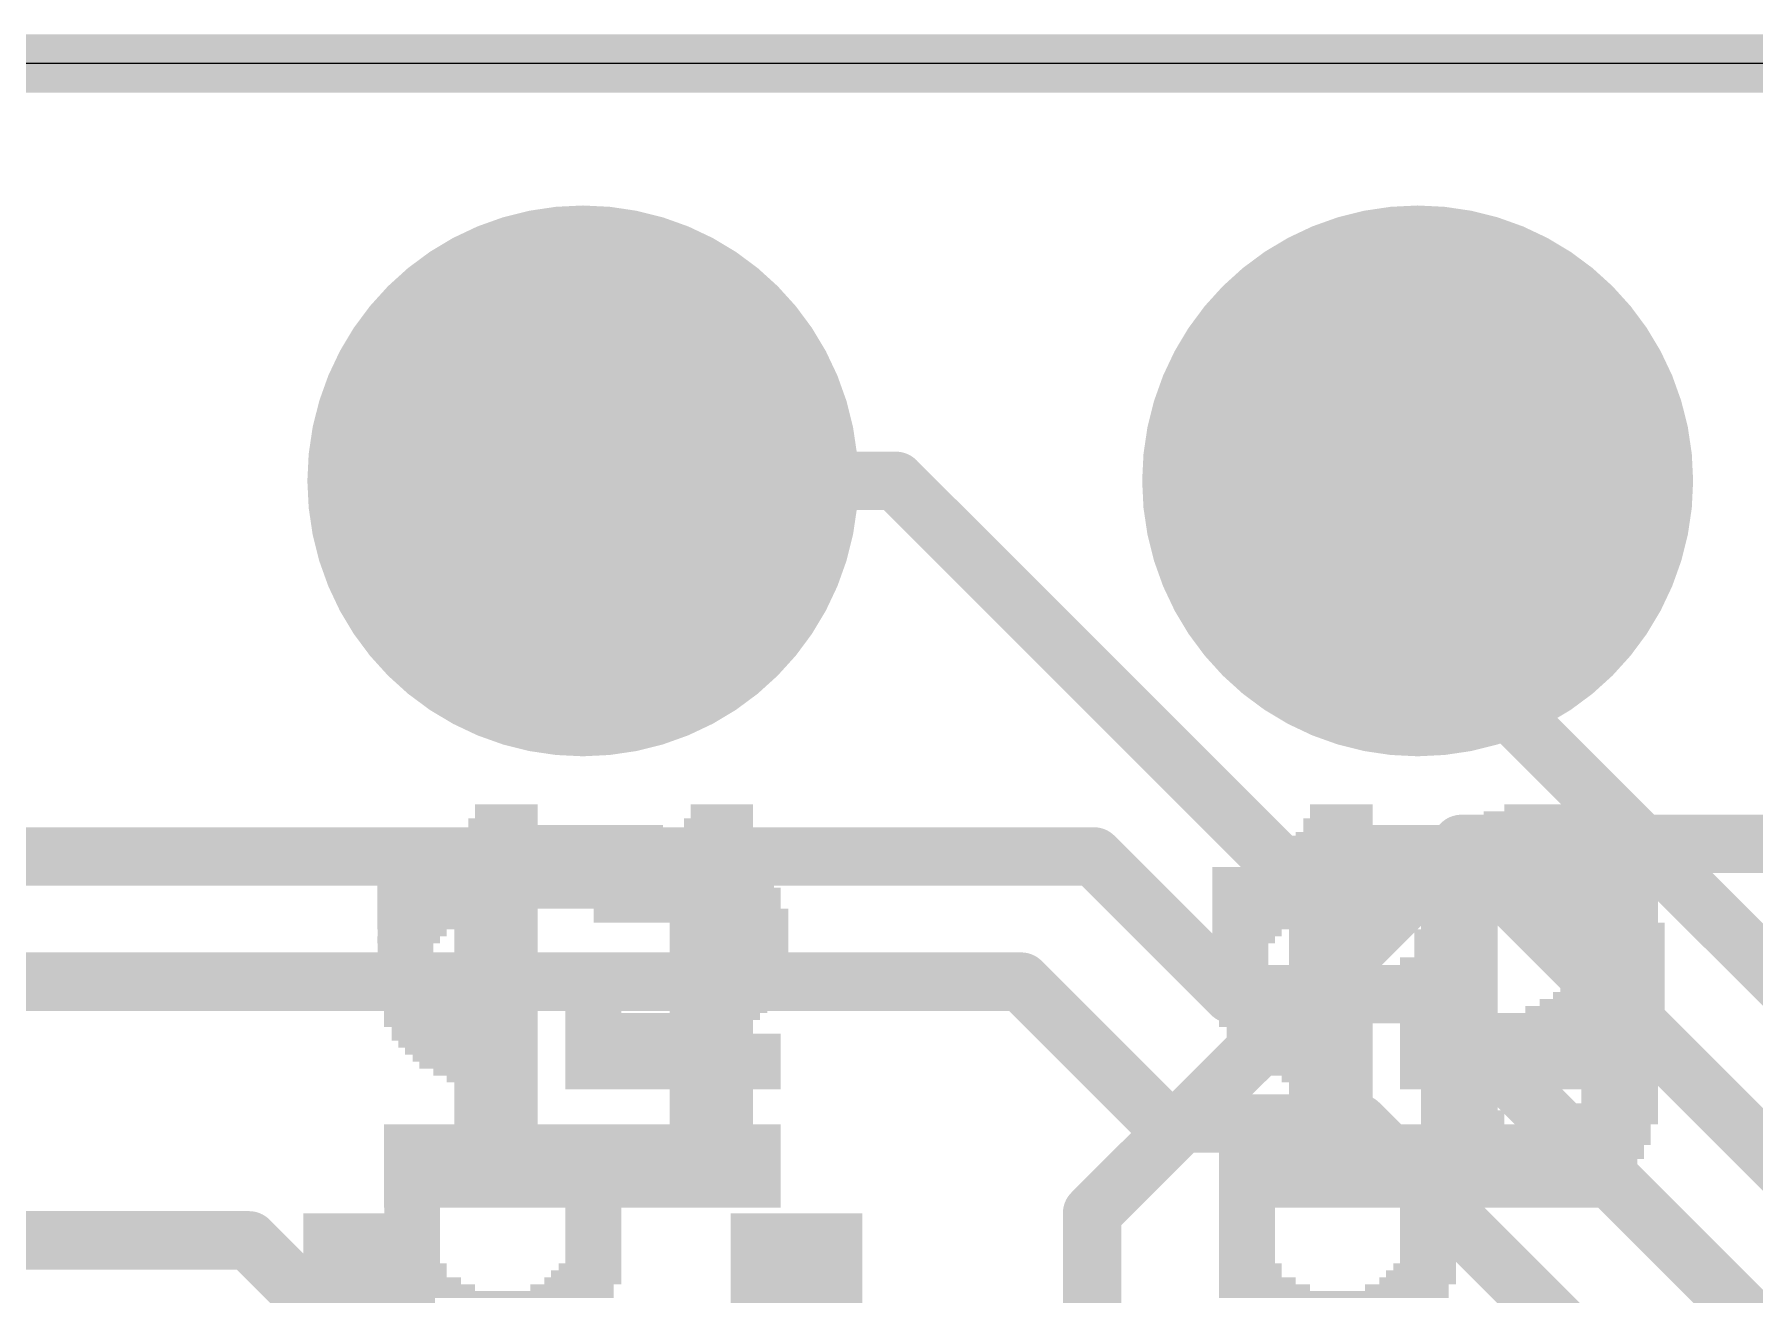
# Model space of a CAD drawing. Extents: x -0.1 to 35.6, y -0.1 to 17.9.
# Drawn here: x 12.3 to 17.54, y 14.03 to 17.87 of the extents above; entities that cross this region are included whole.
import ezdxf

# ---------------------------------------------------------------- set-up
doc = ezdxf.new("R2010")
doc.units = 0
for name, color, linetype in [('1', 12, 'CONTINUOUS'), ('16', 5, 'CONTINUOUS'), ('17', 110, 'CONTINUOUS'), ('20', 53, 'CONTINUOUS'), ('200', 40, 'CONTINUOUS'), ('201', 6, 'CONTINUOUS')]:
    doc.layers.add(name, color=color, linetype=linetype)

# ---------------------------------------------------------------- blocks, each defined once
blk = doc.blocks.new('RECT')
blk.add_solid([(-0.5, -0.5), (0.5, -0.5), (-0.5, 0.5), (0.5, 0.5)])
blk = doc.blocks.new('ROUNDP')
at = {"const_width": 0.5}
blk.add_lwpolyline([(0, -0.25, 1), (0, 0.25, 1), (0, -0.25)], format="xyb", dxfattribs=at)

msp = doc.modelspace()

# ---------------------------------------------------------------- linework, layer by layer
at = {"layer": '1', "const_width": 0.1778}
for points in [[(35.56, 17.78), (0, 17.78)], [(14.9225, 16.51), (13.97, 16.51)], [(16.0909, 15.3416), (14.9225, 16.51)], [(16.51, 16.51), (16.51, 16.0884)], [(19.0915, 13.5069), (16.51, 16.0884)], [(12.192, 15.367), (15.5248, 15.367)], [(15.5248, 15.367), (15.9439, 14.9479)], [(16.0909, 15.3416), (16.6944, 15.3416)], [(18.6934, 13.3427), (16.6944, 15.3416)], [(15.3035, 14.986), (11.7475, 14.986)], [(15.7353, 14.5542), (15.3035, 14.986)], [(16.5348, 14.9479), (15.9439, 14.9479)], [(18.2772, 13.2055), (16.5348, 14.9479)], [(16.3313, 14.5542), (15.7353, 14.5542)], [(17.9105, 12.975), (16.3313, 14.5542)]]:
    msp.add_lwpolyline(points, dxfattribs=at)
at = {"layer": '1', "const_width": 0.0889}
for points in [[(13.97, 16.5545, 1), (13.97, 16.4656)], [(14.9539, 16.5414, 1), (14.8911, 16.4786)], [(14.9225, 16.4656, 1), (14.9225, 16.5545)], [(16.5545, 16.51, 1), (16.4656, 16.51)], [(16.5414, 16.1198, 1), (16.4786, 16.057)], [(16.4656, 16.0884, 1), (16.5545, 16.0884)], [(15.5562, 15.3984, 1), (15.4934, 15.3356)], [(15.5248, 15.3226, 1), (15.5248, 15.4115)], [(16.0909, 15.3861, 1), (16.0909, 15.2972)], [(16.0595, 15.3102, 1), (16.1223, 15.373)], [(16.7259, 15.373, 1), (16.663, 15.3102)], [(16.6944, 15.2972, 1), (16.6944, 15.3861)], [(15.3349, 15.0174, 1), (15.2721, 14.9546)], [(15.3035, 14.9416, 1), (15.3035, 15.0305)], [(15.9439, 14.9924, 1), (15.9439, 14.9035)], [(15.9125, 14.9165, 1), (15.9753, 14.9793)], [(16.5662, 14.9793, 1), (16.5033, 14.9165)], [(16.5348, 14.9035, 1), (16.5348, 14.9924)], [(15.7353, 14.5987, 1), (15.7353, 14.5098)], [(15.7039, 14.5228, 1), (15.7667, 14.5856)], [(16.3627, 14.5856, 1), (16.2999, 14.5228)], [(16.3313, 14.5098, 1), (16.3313, 14.5987)]]:
    msp.add_lwpolyline(points, format="xyb", dxfattribs=at)
at = {"layer": '16', "const_width": 0.1778}
for points in [[(35.56, 17.78), (0, 17.78)], [(15.5194, 14.2812), (16.6434, 15.4051)], [(16.6434, 15.4051), (19.5077, 15.4051)], [(15.5194, 14.2812), (15.5194, 13.5065)], [(12.954, 14.1986), (7.7628, 14.1986)], [(13.9573, 13.1953), (12.954, 14.1986)]]:
    msp.add_lwpolyline(points, dxfattribs=at)
at = {"layer": '16', "const_width": 0.0889}
for points in [[(16.6434, 15.4496, 1), (16.6434, 15.3607)], [(16.6748, 15.3737, 1), (16.6119, 15.4365)], [(15.5639, 14.2812, 1), (15.475, 14.2812)], [(15.488, 14.3126, 1), (15.5508, 14.2497)], [(12.9854, 14.23, 1), (12.9226, 14.1672)], [(12.954, 14.1542, 1), (12.954, 14.2431)]]:
    msp.add_lwpolyline(points, format="xyb", dxfattribs=at)
at = {"layer": '20'}
msp.add_line((34.29, 17.78), (1.27, 17.78), dxfattribs=at)

# ---------------------------------------------------------------- block references
at = {"layer": '1', "xscale": 0.4, "yscale": 0.7}
for p in [(13.32, 13.931), (14.62, 13.931)]:
    msp.add_blockref('RECT', p, dxfattribs=at)
at = {"layer": '17', "xscale": 1.6764, "yscale": 1.6764, "rotation": 90}
for p in [(13.97, 16.51), (13.97, 16.51), (16.51, 16.51), (16.51, 16.51)]:
    msp.add_blockref('ROUNDP', p, dxfattribs=at)
at = {"layer": '200'}
for p, xscale, yscale in [((13.7376, 15.5152), 0.1905, 0.0211), ((13.7376, 15.494), 0.1905, 0.0213), ((14.3929, 15.5152), 0.1905, 0.0211), ((14.3929, 15.494), 0.1905, 0.0213), ((16.2776, 15.5152), 0.1905, 0.0211), ((16.2776, 15.494), 0.1905, 0.0213), ((16.891, 15.494), 0.3607, 0.0213), ((16.891, 15.5152), 0.2337, 0.0211), ((13.716, 15.4305), 0.2337, 0.0213), ((13.7274, 15.4728), 0.2108, 0.0211), ((13.7274, 15.4517), 0.2108, 0.0211), ((14.3726, 15.4305), 0.2311, 0.0213), ((14.3828, 15.4728), 0.2108, 0.0211), ((14.3828, 15.4517), 0.2108, 0.0211), ((16.256, 15.4305), 0.2337, 0.0213), ((16.2674, 15.4728), 0.2108, 0.0211), ((16.2674, 15.4517), 0.2108, 0.0211), ((16.891, 15.4305), 0.5283, 0.0213), ((16.891, 15.4517), 0.4877, 0.0211), ((16.8923, 15.4728), 0.4445, 0.0211), ((13.6957, 15.3882), 0.2743, 0.0211), ((13.716, 15.4093), 0.2337, 0.0211), ((14.351, 15.3882), 0.2743, 0.0211), ((14.3726, 15.4093), 0.2311, 0.0211), ((16.2357, 15.3882), 0.2743, 0.0211), ((16.256, 15.4093), 0.2337, 0.0211), ((16.8808, 15.3882), 0.5944, 0.0211), ((16.8923, 15.4093), 0.5715, 0.0211), ((13.6525, 15.3458), 0.3607, 0.0211), ((13.6843, 15.367), 0.2972, 0.0213), ((14.3091, 15.3458), 0.3581, 0.0211), ((14.3408, 15.367), 0.2946, 0.0213), ((16.1925, 15.3458), 0.3607, 0.0211), ((16.2243, 15.367), 0.2972, 0.0213), ((16.8808, 15.367), 0.635, 0.0213), ((16.7005, 15.3458), 0.2743, 0.0211), ((17.0713, 15.3458), 0.254, 0.0211), ((13.589, 15.3247), 0.4877, 0.0211), ((13.589, 15.3035), 0.4877, 0.0213), ((13.589, 15.2823), 0.4877, 0.0211), ((14.2456, 15.3247), 0.4851, 0.0211), ((14.2456, 15.3035), 0.4851, 0.0213), ((14.2456, 15.2823), 0.4851, 0.0211), ((16.129, 15.3247), 0.4877, 0.0211), ((16.129, 15.3035), 0.4877, 0.0213), ((16.129, 15.2823), 0.4877, 0.0211), ((16.6687, 15.3035), 0.2565, 0.0213), ((16.6573, 15.2823), 0.2337, 0.0211), ((16.6802, 15.3247), 0.2337, 0.0211), ((17.0917, 15.3247), 0.254, 0.0211), ((17.0917, 15.3035), 0.254, 0.0213), ((17.1031, 15.2823), 0.2311, 0.0211), ((13.589, 15.2612), 0.4877, 0.0211), ((13.589, 15.24), 0.4877, 0.0213), ((14.2456, 15.2612), 0.4851, 0.0211), ((14.2456, 15.24), 0.4851, 0.0213), ((16.129, 15.2612), 0.4877, 0.0211), ((16.129, 15.24), 0.4877, 0.0213), ((16.6472, 15.2612), 0.254, 0.0211), ((16.6472, 15.24), 0.254, 0.0213), ((17.1145, 15.2612), 0.254, 0.0211), ((17.1145, 15.24), 0.254, 0.0213), ((13.589, 15.2188), 0.4877, 0.0211), ((13.589, 15.1977), 0.4877, 0.0211), ((13.589, 15.1765), 0.4877, 0.0213), ((14.2456, 15.2188), 0.4851, 0.0211), ((14.2456, 15.1977), 0.4851, 0.0211), ((14.2456, 15.1765), 0.4851, 0.0213), ((16.129, 15.2188), 0.4877, 0.0211), ((16.129, 15.1977), 0.4877, 0.0211), ((16.129, 15.1765), 0.4877, 0.0213), ((16.6472, 15.2188), 0.254, 0.0211), ((16.6472, 15.1977), 0.254, 0.0211), ((16.637, 15.1765), 0.2337, 0.0213), ((17.1145, 15.2188), 0.254, 0.0211), ((17.1247, 15.1977), 0.2337, 0.0211), ((17.1247, 15.1765), 0.2337, 0.0213), ((13.7058, 15.1553), 0.254, 0.0211), ((13.7058, 15.1342), 0.254, 0.0211), ((14.3612, 15.1553), 0.254, 0.0211), ((14.3612, 15.1342), 0.254, 0.0211), ((16.2458, 15.1553), 0.254, 0.0211), ((16.2458, 15.1342), 0.254, 0.0211), ((16.6268, 15.1342), 0.254, 0.0211), ((16.637, 15.1553), 0.2337, 0.0211), ((17.1348, 15.1553), 0.254, 0.0211), ((17.1348, 15.1342), 0.254, 0.0211), ((13.7058, 15.113), 0.254, 0.0213), ((13.7058, 15.0918), 0.254, 0.0211), ((13.7058, 15.0707), 0.254, 0.0211), ((14.3612, 15.113), 0.254, 0.0213), ((14.3612, 15.0918), 0.254, 0.0211), ((14.3612, 15.0707), 0.254, 0.0211), ((16.2458, 15.113), 0.254, 0.0213), ((16.2458, 15.0918), 0.254, 0.0211), ((16.2458, 15.0707), 0.254, 0.0211), ((16.6268, 15.113), 0.254, 0.0213), ((16.6268, 15.0918), 0.254, 0.0211), ((16.6268, 15.0707), 0.254, 0.0211), ((17.1348, 15.113), 0.254, 0.0213), ((17.1348, 15.0918), 0.254, 0.0211), ((17.1348, 15.0707), 0.254, 0.0211), ((13.7058, 15.0495), 0.254, 0.0213), ((13.7058, 15.0283), 0.254, 0.0211), ((14.3612, 15.0495), 0.254, 0.0213), ((14.3612, 15.0283), 0.254, 0.0211), ((16.2458, 15.0495), 0.254, 0.0213), ((16.2458, 15.0283), 0.254, 0.0211), ((16.6268, 15.0495), 0.254, 0.0213), ((16.6268, 15.0283), 0.254, 0.0211), ((17.1348, 15.0495), 0.254, 0.0213), ((17.1348, 15.0283), 0.254, 0.0211), ((13.7058, 15.0072), 0.254, 0.0211), ((13.7058, 14.986), 0.254, 0.0213), ((13.7058, 14.9648), 0.254, 0.0211), ((14.3612, 15.0072), 0.254, 0.0211), ((14.3612, 14.986), 0.254, 0.0213), ((14.3612, 14.9648), 0.254, 0.0211), ((16.2458, 15.0072), 0.254, 0.0211), ((16.2458, 14.986), 0.254, 0.0213), ((16.2458, 14.9648), 0.254, 0.0211), ((16.6268, 15.0072), 0.254, 0.0211), ((16.6268, 14.986), 0.254, 0.0213), ((16.6268, 14.9648), 0.254, 0.0211), ((17.1348, 15.0072), 0.254, 0.0211), ((17.1348, 14.986), 0.254, 0.0213), ((17.1348, 14.9648), 0.254, 0.0211), ((13.7058, 14.9437), 0.254, 0.0211), ((13.7058, 14.9225), 0.254, 0.0213), ((14.3612, 14.9437), 0.254, 0.0211), ((14.3612, 14.9225), 0.254, 0.0213), ((16.2458, 14.9437), 0.254, 0.0211), ((16.2458, 14.9225), 0.254, 0.0213), ((16.6268, 14.9437), 0.254, 0.0211), ((16.6268, 14.9225), 0.254, 0.0213), ((17.1348, 14.9437), 0.254, 0.0211), ((17.1348, 14.9225), 0.254, 0.0213), ((13.7058, 14.9013), 0.254, 0.0211), ((13.7058, 14.8802), 0.254, 0.0211), ((13.7058, 14.859), 0.254, 0.0213), ((14.3612, 14.9013), 0.254, 0.0211), ((14.3612, 14.8802), 0.254, 0.0211), ((14.3612, 14.859), 0.254, 0.0213), ((16.2458, 14.9013), 0.254, 0.0211), ((16.2458, 14.8802), 0.254, 0.0211), ((16.2458, 14.859), 0.254, 0.0213), ((16.6268, 14.9013), 0.254, 0.0211), ((16.6268, 14.8802), 0.254, 0.0211), ((16.6268, 14.859), 0.254, 0.0213), ((17.1348, 14.9013), 0.254, 0.0211), ((17.1348, 14.8802), 0.254, 0.0211), ((17.1348, 14.859), 0.254, 0.0213), ((13.7058, 14.8378), 0.254, 0.0211), ((13.7058, 14.8167), 0.254, 0.0211), ((14.3612, 14.8378), 0.254, 0.0211), ((14.3612, 14.8167), 0.254, 0.0211), ((16.2458, 14.8378), 0.254, 0.0211), ((16.2458, 14.8167), 0.254, 0.0211), ((16.6268, 14.8378), 0.254, 0.0211), ((16.6268, 14.8167), 0.254, 0.0211), ((17.1348, 14.8378), 0.254, 0.0211), ((17.1348, 14.8167), 0.254, 0.0211), ((13.7058, 14.7955), 0.254, 0.0213), ((13.7058, 14.7743), 0.254, 0.0211), ((13.7058, 14.7532), 0.254, 0.0211), ((14.3612, 14.7955), 0.254, 0.0213), ((14.3612, 14.7743), 0.254, 0.0211), ((14.3612, 14.7532), 0.254, 0.0211), ((16.2458, 14.7955), 0.254, 0.0213), ((16.2458, 14.7743), 0.254, 0.0211), ((16.2458, 14.7532), 0.254, 0.0211), ((16.6268, 14.7955), 0.254, 0.0213), ((16.6268, 14.7743), 0.254, 0.0211), ((16.6268, 14.7532), 0.254, 0.0211), ((17.1348, 14.7955), 0.254, 0.0213), ((17.1348, 14.7743), 0.254, 0.0211), ((17.1348, 14.7532), 0.254, 0.0211), ((13.7058, 14.732), 0.254, 0.0213), ((13.7058, 14.7108), 0.254, 0.0211), ((14.3612, 14.732), 0.254, 0.0213), ((14.3612, 14.7108), 0.254, 0.0211), ((16.2458, 14.732), 0.254, 0.0213), ((16.2458, 14.7108), 0.254, 0.0211), ((16.6268, 14.732), 0.254, 0.0213), ((16.6268, 14.7108), 0.254, 0.0211), ((17.1348, 14.732), 0.254, 0.0213), ((17.1348, 14.7108), 0.254, 0.0211), ((13.7058, 14.6897), 0.254, 0.0211), ((13.7058, 14.6685), 0.254, 0.0213), ((13.7058, 14.6473), 0.254, 0.0211), ((14.3612, 14.6897), 0.254, 0.0211), ((14.3612, 14.6685), 0.254, 0.0213), ((14.3612, 14.6473), 0.254, 0.0211), ((16.2458, 14.6897), 0.254, 0.0211), ((16.2458, 14.6685), 0.254, 0.0213), ((16.2458, 14.6473), 0.254, 0.0211), ((16.6268, 14.6897), 0.254, 0.0211), ((16.6268, 14.6685), 0.254, 0.0213), ((16.637, 14.6473), 0.2337, 0.0211), ((17.1348, 14.6897), 0.254, 0.0211), ((17.1247, 14.6685), 0.2337, 0.0213), ((17.1247, 14.6473), 0.2337, 0.0211), ((13.7058, 14.6262), 0.254, 0.0211), ((13.7058, 14.605), 0.254, 0.0213), ((14.3612, 14.6262), 0.254, 0.0211), ((14.3612, 14.605), 0.254, 0.0213), ((16.2458, 14.6262), 0.254, 0.0211), ((16.2458, 14.605), 0.254, 0.0213), ((16.637, 14.6262), 0.2337, 0.0211), ((16.637, 14.605), 0.2337, 0.0213), ((17.1145, 14.605), 0.254, 0.0213), ((17.1247, 14.6262), 0.2337, 0.0211), ((13.7058, 14.5838), 0.254, 0.0211), ((13.7058, 14.5627), 0.254, 0.0211), ((13.7058, 14.5415), 0.254, 0.0213), ((14.3612, 14.5838), 0.254, 0.0211), ((14.3612, 14.5627), 0.254, 0.0211), ((14.3612, 14.5415), 0.254, 0.0213), ((16.2458, 14.5838), 0.254, 0.0211), ((16.2458, 14.5627), 0.254, 0.0211), ((16.2458, 14.5415), 0.254, 0.0213), ((16.6472, 14.5838), 0.254, 0.0211), ((16.6472, 14.5627), 0.254, 0.0211), ((16.6573, 14.5415), 0.2337, 0.0213), ((17.1145, 14.5838), 0.254, 0.0211), ((17.1145, 14.5627), 0.254, 0.0211), ((17.1031, 14.5415), 0.2311, 0.0213), ((13.7058, 14.5203), 0.254, 0.0211), ((13.7058, 14.4992), 0.254, 0.0211), ((14.3612, 14.5203), 0.254, 0.0211), ((14.3612, 14.4992), 0.254, 0.0211), ((16.2458, 14.5203), 0.254, 0.0211), ((16.2458, 14.4992), 0.254, 0.0211), ((16.6573, 14.5203), 0.2337, 0.0211), ((16.6687, 14.4992), 0.2565, 0.0211), ((17.0917, 14.4992), 0.254, 0.0211), ((17.1031, 14.5203), 0.2311, 0.0211), ((13.7058, 14.478), 0.254, 0.0213), ((13.7058, 14.4568), 0.254, 0.0211), ((13.7058, 14.4357), 0.254, 0.0211), ((14.3612, 14.478), 0.254, 0.0213), ((14.3612, 14.4568), 0.254, 0.0211), ((14.3612, 14.4357), 0.254, 0.0211), ((16.2458, 14.478), 0.254, 0.0213), ((16.2458, 14.4568), 0.254, 0.0211), ((16.2458, 14.4357), 0.254, 0.0211), ((16.6802, 14.478), 0.2337, 0.0213), ((16.7005, 14.4568), 0.2743, 0.0211), ((16.8808, 14.4357), 0.5944, 0.0211), ((17.0612, 14.4568), 0.2743, 0.0211), ((17.0815, 14.478), 0.2337, 0.0213), ((13.7058, 14.4145), 0.254, 0.0213), ((13.7058, 14.3933), 0.254, 0.0211), ((14.3612, 14.4145), 0.254, 0.0213), ((14.3612, 14.3933), 0.254, 0.0211), ((16.2458, 14.4145), 0.254, 0.0213), ((16.2458, 14.3933), 0.254, 0.0211), ((16.8694, 14.4145), 0.5715, 0.0213), ((16.8707, 14.3933), 0.5283, 0.0211), ((13.7058, 14.3722), 0.254, 0.0211), ((13.7058, 14.351), 0.254, 0.0213), ((14.3612, 14.3722), 0.254, 0.0211), ((14.3612, 14.351), 0.254, 0.0213), ((16.2458, 14.3722), 0.254, 0.0211), ((16.2458, 14.351), 0.254, 0.0213), ((16.8707, 14.3722), 0.4877, 0.0211), ((16.8694, 14.351), 0.4445, 0.0213), ((13.7058, 14.3298), 0.254, 0.0211), ((14.3612, 14.3298), 0.254, 0.0211), ((16.2458, 14.3298), 0.254, 0.0211), ((16.8707, 14.3298), 0.3607, 0.0211), ((16.8707, 14.3087), 0.2337, 0.0211)]:
    msp.add_blockref('RECT', p, dxfattribs=dict(at, xscale=xscale, yscale=yscale))
at = {"layer": '201', "rotation": 180}
for p, xscale, yscale in [((13.9916, 15.4305), 0.6985, 0.0213), ((13.9802, 15.4517), 0.4674, 0.0211), ((16.5316, 15.4305), 0.6985, 0.0213), ((16.5202, 15.4517), 0.4674, 0.0211), ((13.9903, 15.3882), 0.9093, 0.0211), ((13.9916, 15.4093), 0.8255, 0.0211), ((16.5303, 15.3882), 0.9093, 0.0211), ((16.5316, 15.4093), 0.8255, 0.0211), ((13.9903, 15.3458), 1.0363, 0.0211), ((13.9903, 15.367), 0.9957, 0.0213), ((16.5303, 15.3458), 1.0363, 0.0211), ((16.5303, 15.367), 0.9957, 0.0213), ((13.9802, 15.2823), 1.143, 0.0211), ((13.9903, 15.3035), 1.1227, 0.0213), ((13.9916, 15.3247), 1.0795, 0.0211), ((16.5202, 15.2823), 1.143, 0.0211), ((16.5303, 15.3035), 1.1227, 0.0213), ((16.5316, 15.3247), 1.0795, 0.0211), ((13.9802, 15.2612), 1.1836, 0.0211), ((13.9802, 15.24), 1.1836, 0.0213), ((16.5202, 15.2612), 1.1836, 0.0211), ((16.5202, 15.24), 1.1836, 0.0213), ((13.5039, 15.1765), 0.2769, 0.0213), ((13.9687, 15.2188), 1.2065, 0.0211), ((13.556, 15.1977), 0.381, 0.0211), ((14.3929, 15.1977), 0.4039, 0.0211), ((14.4463, 15.1765), 0.2972, 0.0213), ((16.5087, 15.2188), 1.2065, 0.0211), ((16.096, 15.1977), 0.381, 0.0211), ((16.0439, 15.1765), 0.2769, 0.0213), ((16.9329, 15.1977), 0.4039, 0.0211), ((16.9863, 15.1765), 0.2972, 0.0213), ((13.462, 15.1553), 0.2337, 0.0211), ((13.4506, 15.1342), 0.2108, 0.0211), ((14.478, 15.1553), 0.2337, 0.0211), ((14.4882, 15.1342), 0.2134, 0.0211), ((16.002, 15.1553), 0.2337, 0.0211), ((15.9906, 15.1342), 0.2108, 0.0211), ((17.018, 15.1553), 0.2337, 0.0211), ((17.0282, 15.1342), 0.2134, 0.0211), ((13.4404, 15.113), 0.1905, 0.0213), ((13.4303, 15.0918), 0.1702, 0.0211), ((13.4303, 15.0707), 0.1702, 0.0211), ((14.4996, 15.113), 0.1905, 0.0213), ((14.5098, 15.0918), 0.1702, 0.0211), ((14.5098, 15.0707), 0.1702, 0.0211), ((15.9804, 15.113), 0.1905, 0.0213), ((15.9703, 15.0918), 0.1702, 0.0211), ((15.9703, 15.0707), 0.1702, 0.0211), ((17.0396, 15.113), 0.1905, 0.0213), ((17.0497, 15.0918), 0.1702, 0.0211), ((17.0497, 15.0707), 0.1702, 0.0211), ((13.4303, 15.0495), 0.1702, 0.0213), ((13.4303, 15.0283), 0.1702, 0.0211), ((14.0018, 15.0495), 0.1702, 0.0213), ((14.0018, 15.0283), 0.1702, 0.0211), ((14.5098, 15.0495), 0.1702, 0.0213), ((14.5098, 15.0283), 0.1702, 0.0211), ((15.9703, 15.0495), 0.1702, 0.0213), ((15.9703, 15.0283), 0.1702, 0.0211), ((16.5418, 15.0495), 0.1702, 0.0213), ((16.5418, 15.0283), 0.1702, 0.0211), ((17.0497, 15.0495), 0.1702, 0.0213), ((17.0497, 15.0283), 0.1702, 0.0211), ((13.4303, 15.0072), 0.1702, 0.0211), ((13.4404, 14.986), 0.1905, 0.0213), ((13.4404, 14.9648), 0.1905, 0.0211), ((14.0018, 15.0072), 0.1702, 0.0211), ((14.0018, 14.986), 0.1702, 0.0213), ((14.0018, 14.9648), 0.1702, 0.0211), ((14.4882, 14.986), 0.1676, 0.0213), ((14.4882, 14.9648), 0.1676, 0.0211), ((14.5098, 15.0072), 0.1702, 0.0211), ((15.9804, 14.986), 0.1905, 0.0213), ((15.9804, 14.9648), 0.1905, 0.0211), ((15.9703, 15.0072), 0.1702, 0.0211), ((16.5418, 15.0072), 0.1702, 0.0211), ((16.5418, 14.986), 0.1702, 0.0213), ((16.5418, 14.9648), 0.1702, 0.0211), ((17.0282, 14.986), 0.1676, 0.0213), ((17.0282, 14.9648), 0.1676, 0.0211), ((17.0497, 15.0072), 0.1702, 0.0211), ((13.462, 14.9437), 0.2337, 0.0211), ((13.4925, 14.9225), 0.254, 0.0213), ((14.0018, 14.9437), 0.1702, 0.0211), ((14.0018, 14.9225), 0.1702, 0.0213), ((14.4463, 14.9225), 0.2108, 0.0213), ((14.4767, 14.9437), 0.1905, 0.0211), ((16.002, 14.9437), 0.2337, 0.0211), ((16.0325, 14.9225), 0.254, 0.0213), ((16.5418, 14.9437), 0.1702, 0.0211), ((16.5418, 14.9225), 0.1702, 0.0213), ((16.9863, 14.9225), 0.2108, 0.0213), ((17.0167, 14.9437), 0.1905, 0.0211), ((13.5458, 14.9013), 0.3607, 0.0211), ((13.5458, 14.8802), 0.3607, 0.0211), ((13.5458, 14.859), 0.3607, 0.0213), ((14.0018, 14.9013), 0.1702, 0.0211), ((14.2126, 14.8802), 0.5918, 0.0211), ((14.2024, 14.859), 0.5715, 0.0213), ((14.4145, 14.9013), 0.2337, 0.0211), ((16.0858, 14.9013), 0.3607, 0.0211), ((16.0858, 14.8802), 0.3607, 0.0211), ((16.0858, 14.859), 0.3607, 0.0213), ((16.7424, 14.859), 0.5715, 0.0213), ((16.5418, 14.9013), 0.1702, 0.0211), ((16.7526, 14.8802), 0.5918, 0.0211), ((16.9545, 14.9013), 0.2337, 0.0211), ((13.5572, 14.8378), 0.3378, 0.0211), ((13.5572, 14.8167), 0.3378, 0.0211), ((14.1923, 14.8378), 0.5512, 0.0211), ((14.2443, 14.8167), 0.6553, 0.0211), ((16.0973, 14.8378), 0.3378, 0.0211), ((16.0973, 14.8167), 0.3378, 0.0211), ((16.7323, 14.8378), 0.5512, 0.0211), ((16.7843, 14.8167), 0.6553, 0.0211), ((13.5674, 14.7955), 0.3175, 0.0213), ((13.5776, 14.7743), 0.2972, 0.0211), ((13.589, 14.7532), 0.2743, 0.0211), ((14.2443, 14.7955), 0.6553, 0.0213), ((14.2443, 14.7743), 0.6553, 0.0211), ((14.2443, 14.7532), 0.6553, 0.0211), ((16.1074, 14.7955), 0.3175, 0.0213), ((16.1176, 14.7743), 0.2972, 0.0211), ((16.129, 14.7532), 0.2743, 0.0211), ((16.7843, 14.7955), 0.6553, 0.0213), ((16.7843, 14.7743), 0.6553, 0.0211), ((16.7843, 14.7532), 0.6553, 0.0211), ((13.5992, 14.732), 0.254, 0.0213), ((13.6208, 14.7108), 0.2108, 0.0211), ((14.2443, 14.732), 0.6553, 0.0213), ((14.2443, 14.7108), 0.6553, 0.0211), ((16.1392, 14.732), 0.254, 0.0213), ((16.1608, 14.7108), 0.2108, 0.0211), ((16.7843, 14.732), 0.6553, 0.0213), ((16.7843, 14.7108), 0.6553, 0.0211), ((13.6411, 14.6897), 0.1702, 0.0211), ((14.2443, 14.6897), 0.6553, 0.0211), ((14.2443, 14.6685), 0.6553, 0.0213), ((16.1811, 14.6897), 0.1702, 0.0211), ((16.7843, 14.6897), 0.6553, 0.0211), ((16.7843, 14.6685), 0.6553, 0.0213), ((13.9687, 14.5415), 1.2065, 0.0213), ((16.5087, 14.5415), 1.2065, 0.0213), ((13.9687, 14.5203), 1.2065, 0.0211), ((13.9687, 14.4992), 1.2065, 0.0211), ((16.5087, 14.5203), 1.2065, 0.0211), ((16.5087, 14.4992), 1.2065, 0.0211), ((13.9687, 14.478), 1.2065, 0.0213), ((13.9687, 14.4568), 1.2065, 0.0211), ((13.9687, 14.4357), 1.2065, 0.0211), ((16.5087, 14.478), 1.2065, 0.0213), ((16.5087, 14.4568), 1.2065, 0.0211), ((16.5087, 14.4357), 1.2065, 0.0211), ((13.9687, 14.4145), 1.2065, 0.0213), ((13.9687, 14.3933), 1.2065, 0.0211), ((16.5087, 14.4145), 1.2065, 0.0213), ((16.5087, 14.3933), 1.2065, 0.0211), ((13.9687, 14.3722), 1.2065, 0.0211), ((13.9687, 14.351), 1.2065, 0.0213), ((16.5087, 14.3722), 1.2065, 0.0211), ((16.5087, 14.351), 1.2065, 0.0213), ((13.9687, 14.3298), 1.2065, 0.0211), ((13.9687, 14.3087), 1.2065, 0.0211), ((13.4506, 14.2875), 0.1702, 0.0213), ((14.0018, 14.2875), 0.1702, 0.0213), ((16.5087, 14.3298), 1.2065, 0.0211), ((16.5087, 14.3087), 1.2065, 0.0211), ((15.9906, 14.2875), 0.1702, 0.0213), ((16.5418, 14.2875), 0.1702, 0.0213), ((13.4506, 14.2663), 0.1702, 0.0211), ((13.4506, 14.2452), 0.1702, 0.0211), ((14.0018, 14.2663), 0.1702, 0.0211), ((14.0018, 14.2452), 0.1702, 0.0211), ((15.9906, 14.2663), 0.1702, 0.0211), ((15.9906, 14.2452), 0.1702, 0.0211), ((16.5418, 14.2663), 0.1702, 0.0211), ((16.5418, 14.2452), 0.1702, 0.0211), ((13.4506, 14.224), 0.1702, 0.0213), ((13.4506, 14.2028), 0.1702, 0.0211), ((13.4506, 14.1817), 0.1702, 0.0211), ((14.0018, 14.224), 0.1702, 0.0213), ((14.0018, 14.2028), 0.1702, 0.0211), ((14.0018, 14.1817), 0.1702, 0.0211), ((15.9906, 14.224), 0.1702, 0.0213), ((15.9906, 14.2028), 0.1702, 0.0211), ((15.9906, 14.1817), 0.1702, 0.0211), ((16.5418, 14.224), 0.1702, 0.0213), ((16.5418, 14.2028), 0.1702, 0.0211), ((16.5418, 14.1817), 0.1702, 0.0211), ((13.4506, 14.1605), 0.1702, 0.0213), ((13.4506, 14.1393), 0.1702, 0.0211), ((14.0018, 14.1605), 0.1702, 0.0213), ((14.0018, 14.1393), 0.1702, 0.0211), ((15.9906, 14.1605), 0.1702, 0.0213), ((15.9906, 14.1393), 0.1702, 0.0211), ((16.5418, 14.1605), 0.1702, 0.0213), ((16.5418, 14.1393), 0.1702, 0.0211), ((13.4607, 14.1182), 0.1905, 0.0211), ((13.4607, 14.097), 0.1905, 0.0213), ((13.4823, 14.0758), 0.2337, 0.0211), ((13.97, 14.0758), 0.2337, 0.0211), ((13.9802, 14.097), 0.2134, 0.0213), ((13.9916, 14.1182), 0.1905, 0.0211), ((16.0007, 14.1182), 0.1905, 0.0211), ((16.0007, 14.097), 0.1905, 0.0213), ((16.0223, 14.0758), 0.2337, 0.0211), ((16.51, 14.0758), 0.2337, 0.0211), ((16.5202, 14.097), 0.2134, 0.0213), ((16.5316, 14.1182), 0.1905, 0.0211), ((13.5039, 14.0547), 0.2769, 0.0211), ((13.7147, 14.0335), 0.6985, 0.0213), ((13.937, 14.0547), 0.254, 0.0211), ((16.0439, 14.0547), 0.2769, 0.0211), ((16.2547, 14.0335), 0.6985, 0.0213), ((16.477, 14.0547), 0.254, 0.0211)]:
    msp.add_blockref('RECT', p, dxfattribs=dict(at, xscale=xscale, yscale=yscale))

doc.saveas('drawing.dxf')
